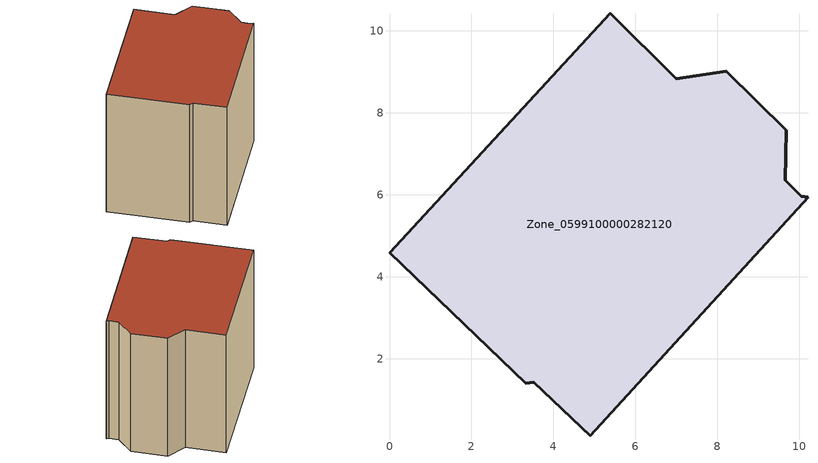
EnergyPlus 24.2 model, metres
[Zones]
Zone_0599100000282120
 floor ground (C_G): 4.89,0.12 3.52,1.43 3.32,1.4 0,4.59 5.38,10.43 7,8.83 8.22,9.02 9.68,7.58 9.66,6.36 10.05,5.96 10.21,5.94 z0
 wall outside (C_F): 8.22,9.02 7,8.83 5.38,10.43 0,4.59 3.32,1.4 3.52,1.43 4.89,0.12 10.21,5.94 10.05,5.96 9.66,6.36 9.68,7.58 8.22,9.02 z0:7.82
 roof outside (C_R): 3.52,1.43 4.89,0.12 10.21,5.94 10.05,5.96 9.66,6.36 9.68,7.58 8.22,9.02 7,8.83 5.38,10.43 0,4.59 3.32,1.4 z7.82
[BUILDING]
Pand.0599100000282120: North Axis=0; Terrain=City; Loads Convergence Tolerance Value=0.04; Temperature Convergence Tolerance Value=0.4; Solar Distribution=FullExterior; Maximum Number of Warmup Days=25; Minimum Number of Warmup Days=1
[Site:Location]
Rotterdam.The.Hague.AP_ZH_NLD Design_Conditions: Latitude=51.96; Longitude=4.45; Time Zone=1; Elevation=-4.5
[SITE:GROUNDTEMPERATURE:BUILDINGSURFACE]
18, 18, 18, 18, 18, 18, 18, 18, 18, 18, 18, 18
[MATERIAL] Thermal Absorptance=0.9; Solar Absorptance=0.7; Visible Absorptance=0.7
Name | Roughness | Thickness | Conductivity | Density | Specific Heat
G.TI.1946 | MediumSmooth | 0.15 | 1 | 540 | 1210
F.TI.1946 | Rough | 0.3 | 0.857143 | 1920 | 840
R.TI.1946 | MediumRough | 0.2 | 0.1 | 1500 | 1000
[CONSTRUCTION]
C_G: G.TI.1946
C_F: F.TI.1946
C_R: R.TI.1946
[ZONE]
Zone_0599100000282120: Type=1; Multiplier=1; Ceiling Height=Autocalculate; Volume=Autocalculate; Floor Area=autocalculate; Part of Total Floor Area=Yes
[ZONEINFILTRATION:DESIGNFLOWRATE]
Infil_Zone_0599100000282120: Zone or ZoneList or Space or SpaceList=Zone_0599100000282120; Schedule=AlwaysOn; Design Flow Rate Calculation Method=Flow/Area; Flow Rate per Floor Area=0.003; Constant Term Coefficient=1; Temperature Term Coefficient=0; Velocity Term Coefficient=0; Velocity Squared Term Coefficient=0
[HVACTEMPLATE:ZONE:IDEALLOADSAIRSYSTEM]
Zone_0599100000282120: Maximum Heating Supply Air Temperature=50; Minimum Cooling Supply Air Temperature=13; Maximum Heating Supply Air Humidity Ratio=0.0156; Minimum Cooling Supply Air Humidity Ratio=0.0077; Heating Limit=NoLimit; Cooling Limit=NoLimit; Dehumidification Control Type=ConstantSensibleHeatRatio; Cooling Sensible Heat Ratio=0.7; Dehumidification Setpoint=60; Humidification Control Type=None; Humidification Setpoint=30; Outdoor Air Method=None; Outdoor Air Flow Rate per Person=0.00944; Outdoor Air Flow Rate per Zone Floor Area=0; Outdoor Air Flow Rate per Zone=0; Demand Controlled Ventilation Type=None; Outdoor Air Economizer Type=NoEconomizer; Heat Recovery Type=None; Sensible Heat Recovery Effectiveness=0.7; Latent Heat Recovery Effectiveness=0.65
[ZONECONTROL:THERMOSTAT]
ThermostatControl_Zone_0599100000282120: Zone or ZoneList=Zone_0599100000282120; Control Type Schedule=DualSetpointControlType; Control 1=Thermostat_Zone_0599100000282120; Temperature Difference Between Cutout And Setpoint=0
[THERMOSTATSETPOINT:DUALSETPOINT]
Thermostat_Zone_0599100000282120: Heating Setpoint Temperature Schedule=HeatingSetpoint_Zone_0599100000282120; Cooling Setpoint Temperature Schedule=CoolingSetpoint_Zone_0599100000282120
[SCHEDULE:COMPACT]
HeatingSetpoint_Zone_0599100000282120: Through: 12/31, For: AllDays, Until: 24:00, 21
CoolingSetpoint_Zone_0599100000282120: Through: 12/31, For: AllDays, Until: 24:00, 24
DualSetpointControlType: Through: 12/31, For: AllDays, Until: 24:00, 4
AlwaysOn: Through: 12/31, For: AllDays, Until: 24:00, 1
